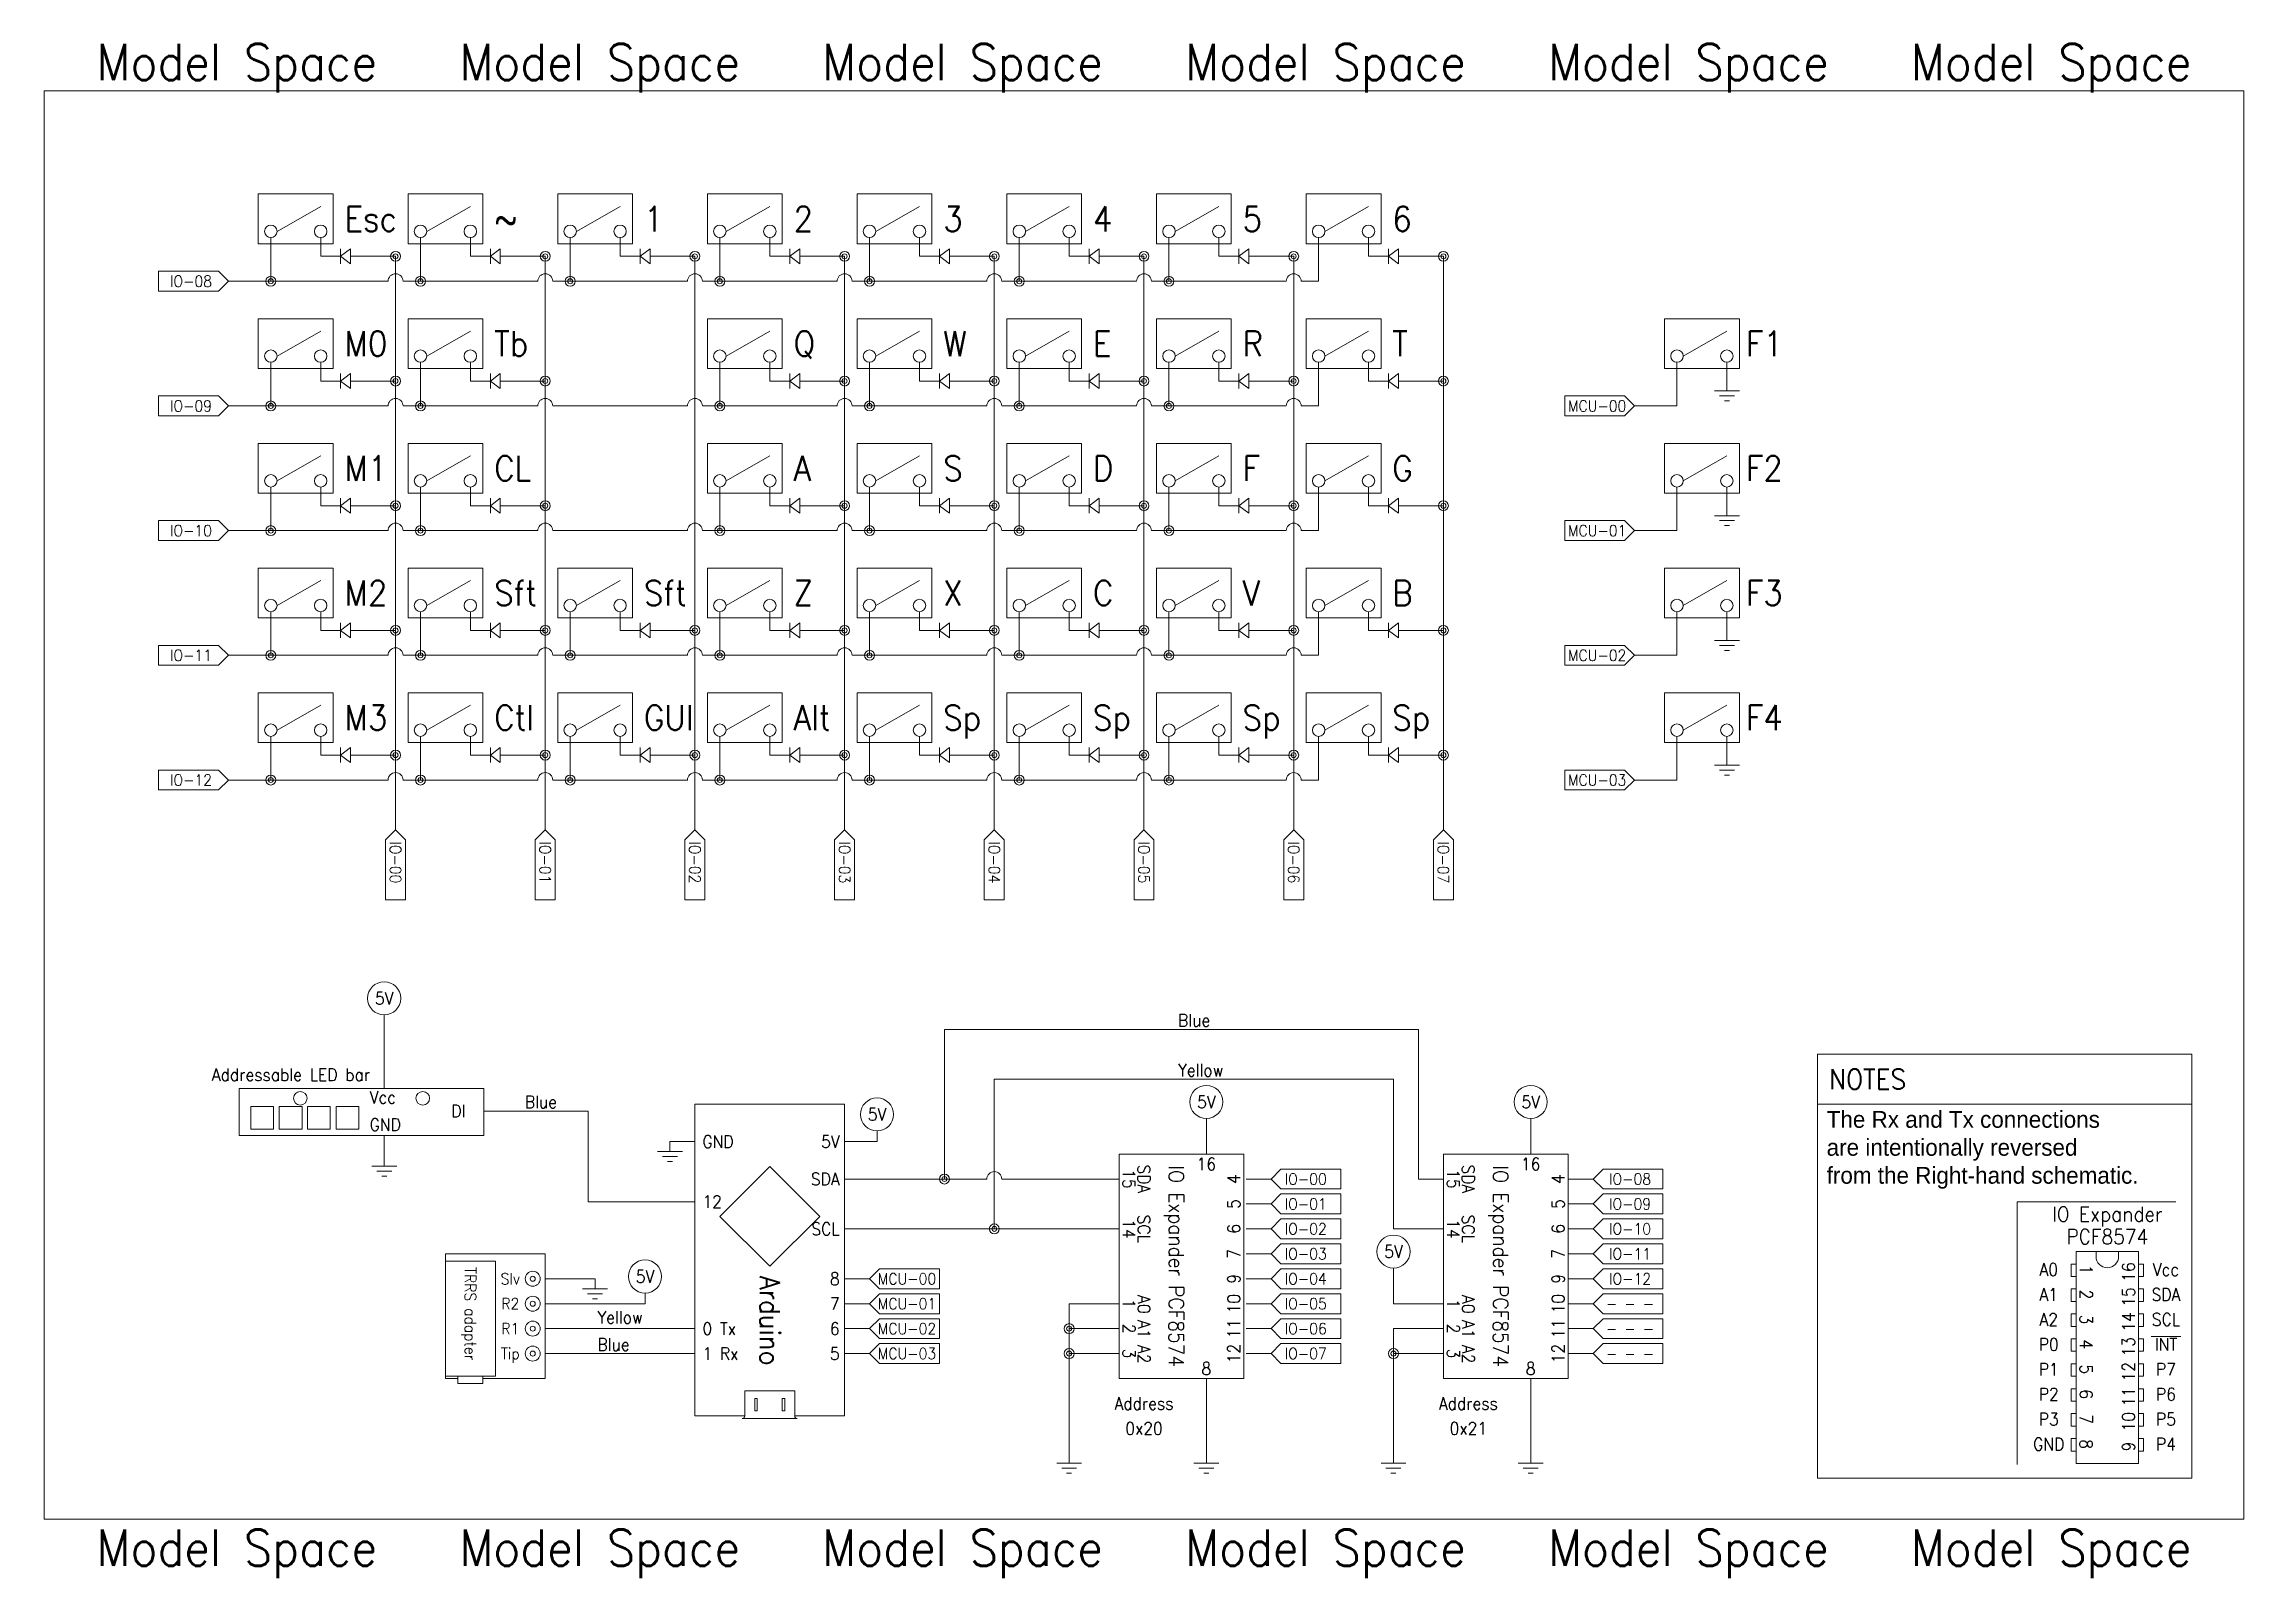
# Model space of a CAD drawing. Header units: millimetres. Extents: x 0 to 485, y -13 to 325.
import ezdxf
from ezdxf.enums import TextEntityAlignment as Align

# ---------------------------------------------------------------- set-up
doc = ezdxf.new("R2010")
doc.units = ezdxf.units.MM
doc.layers.get('0').update_dxf_attribs({"lineweight": 0})
for name, color, linetype, lineweight, true_color in [('construction', 1, 'Continuous', 0, 0xff0000), ('cut', 18, 'Continuous', 0, 0x000000), ('engrave', 3, 'Continuous', 0, 0x00ff00), ('text', 4, 'Continuous', 0, 0x00ffff), ('Text2', 80, 'Continuous', 0, 0x36ea00), ('Wires', 6, 'Continuous', 0, 0xff00ff)]:
    doc.layers.add(name, color=color, linetype=linetype, lineweight=lineweight, true_color=true_color)
doc.styles.add('textstyle100', font='Standard')
doc.styles.add('textstyle101', font='Standard')
doc.styles.add('textstyle102', font='Standard')
doc.styles.add('textstyle103', font='Standard')
doc.styles.add('textstyle104', font='Standard')
doc.styles.add('textstyle105', font='Standard')
doc.styles.add('textstyle106', font='Standard')
doc.styles.add('textstyle107', font='Standard')
doc.styles.add('textstyle108', font='Standard')
doc.styles.add('textstyle109', font='Standard')
doc.styles.add('textstyle11', font='standard')
doc.styles.add('textstyle110', font='Standard')
doc.styles.add('textstyle111', font='Standard')
doc.styles.add('textstyle112', font='Standard')
doc.styles.add('textstyle113', font='Standard')
doc.styles.add('textstyle114', font='Standard')
doc.styles.add('textstyle115', font='Standard')
doc.styles.add('textstyle116', font='Standard')
doc.styles.add('textstyle117', font='Standard')
doc.styles.add('textstyle118', font='Standard')
doc.styles.add('textstyle119', font='Standard')
doc.styles.add('textstyle12', font='standard')
doc.styles.add('textstyle120', font='Standard')
doc.styles.add('textstyle121', font='Standard')
doc.styles.add('textstyle122', font='Standard')
doc.styles.add('textstyle123', font='Standard')
doc.styles.add('textstyle124', font='Standard')
doc.styles.add('textstyle125', font='Standard')
doc.styles.add('textstyle126', font='Standard')
doc.styles.add('textstyle127', font='Standard')
doc.styles.add('textstyle128', font='Standard')
doc.styles.add('textstyle129', font='Standard')
doc.styles.add('textstyle13', font='Standard')
doc.styles.add('textstyle130', font='Standard')
doc.styles.add('textstyle131', font='Standard')
doc.styles.add('textstyle132', font='Standard')
doc.styles.add('textstyle133', font='Standard')
doc.styles.add('textstyle134', font='Standard')
doc.styles.add('textstyle135', font='Standard')
doc.styles.add('textstyle136', font='Standard')
doc.styles.add('textstyle137', font='Standard')
doc.styles.add('textstyle138', font='Standard')
doc.styles.add('textstyle139', font='Standard')
doc.styles.add('textstyle14', font='Standard')
doc.styles.add('textstyle140', font='Standard')
doc.styles.add('textstyle141', font='Standard')
doc.styles.add('textstyle142', font='Standard')
doc.styles.add('textstyle143', font='Standard')
doc.styles.add('textstyle144', font='Standard')
doc.styles.add('textstyle145', font='Standard')
doc.styles.add('textstyle146', font='Standard')
doc.styles.add('textstyle147', font='Standard')
doc.styles.add('textstyle148', font='Standard')
doc.styles.add('textstyle149', font='Standard')
doc.styles.add('textstyle15', font='Standard')
doc.styles.add('textstyle150', font='Standard')
doc.styles.add('textstyle151', font='Standard')
doc.styles.add('textstyle152', font='Standard')
doc.styles.add('textstyle153', font='Standard')
doc.styles.add('textstyle154', font='Standard')
doc.styles.add('textstyle155', font='Standard')
doc.styles.add('textstyle156', font='Standard')
doc.styles.add('textstyle157', font='Standard')
doc.styles.add('textstyle158', font='Standard')
doc.styles.add('textstyle159', font='Standard')
doc.styles.add('textstyle16', font='Standard')
doc.styles.add('textstyle160', font='Standard')
doc.styles.add('textstyle161', font='Standard')
doc.styles.add('textstyle162', font='Standard')
doc.styles.add('textstyle163', font='Standard')
doc.styles.add('textstyle164', font='Standard')
doc.styles.add('textstyle165', font='Standard')
doc.styles.add('textstyle166', font='Standard')
doc.styles.add('textstyle167', font='Standard')
doc.styles.add('textstyle168', font='Standard')
doc.styles.add('textstyle169', font='Standard')
doc.styles.add('textstyle17', font='Standard')
doc.styles.add('textstyle170', font='Standard')
doc.styles.add('textstyle171', font='Standard')
doc.styles.add('textstyle172', font='Standard')
doc.styles.add('textstyle173', font='Standard')
doc.styles.add('textstyle174', font='Standard')
doc.styles.add('textstyle175', font='Standard')
doc.styles.add('textstyle176', font='Standard')
doc.styles.add('textstyle177', font='Standard')
doc.styles.add('textstyle178', font='Standard')
doc.styles.add('textstyle179', font='Standard')
doc.styles.add('textstyle18', font='Standard')
doc.styles.add('textstyle180', font='Standard')
doc.styles.add('textstyle181', font='Standard')
doc.styles.add('textstyle182', font='Standard')
doc.styles.add('textstyle183', font='Standard')
doc.styles.add('textstyle184', font='Standard')
doc.styles.add('textstyle185', font='Standard')
doc.styles.add('textstyle186', font='Standard')
doc.styles.add('textstyle187', font='Standard')
doc.styles.add('textstyle188', font='Standard')
doc.styles.add('textstyle189', font='Standard')
doc.styles.add('textstyle19', font='Standard')
doc.styles.add('textstyle190', font='Standard')
doc.styles.add('textstyle191', font='Standard')
doc.styles.add('textstyle192', font='Standard')
doc.styles.add('textstyle193', font='Standard')
doc.styles.add('textstyle194', font='Standard')
doc.styles.add('textstyle195', font='Standard')
doc.styles.add('textstyle196', font='Standard')
doc.styles.add('textstyle197', font='Standard')
doc.styles.add('textstyle198', font='Standard')
doc.styles.add('textstyle199', font='Standard')
doc.styles.add('textstyle20', font='Standard')
doc.styles.add('textstyle200', font='Standard')
doc.styles.add('textstyle201', font='Standard')
doc.styles.add('textstyle202', font='Standard')
doc.styles.add('textstyle203', font='Standard')
doc.styles.add('textstyle204', font='Standard')
doc.styles.add('textstyle205', font='Standard')
doc.styles.add('textstyle206', font='Standard')
doc.styles.add('textstyle207', font='Standard')
doc.styles.add('textstyle208', font='Standard')
doc.styles.add('textstyle209', font='Standard')
doc.styles.add('textstyle21', font='Standard')
doc.styles.add('textstyle210', font='Standard')
doc.styles.add('textstyle211', font='Standard')
doc.styles.add('textstyle212', font='NormalLatin2')
doc.styles.add('textstyle22', font='Standard')
doc.styles.add('textstyle23', font='Standard')
doc.styles.add('textstyle24', font='Standard')
doc.styles.add('textstyle25', font='Standard')
doc.styles.add('textstyle26', font='Standard')
doc.styles.add('textstyle27', font='Standard')
doc.styles.add('textstyle28', font='Standard')
doc.styles.add('textstyle29', font='Standard')
doc.styles.add('textstyle30', font='Standard')
doc.styles.add('textstyle31', font='Standard')
doc.styles.add('textstyle32', font='Standard')
doc.styles.add('textstyle33', font='Standard')
doc.styles.add('textstyle34', font='Standard')
doc.styles.add('textstyle35', font='Standard')
doc.styles.add('textstyle36', font='Standard')
doc.styles.add('textstyle37', font='Standard')
doc.styles.add('textstyle38', font='Standard')
doc.styles.add('textstyle39', font='Standard')
doc.styles.add('textstyle40', font='Standard')
doc.styles.add('textstyle41', font='Standard')
doc.styles.add('textstyle42', font='Standard')
doc.styles.add('textstyle43', font='Standard')
doc.styles.add('textstyle44', font='Standard')
doc.styles.add('textstyle45', font='Standard')
doc.styles.add('textstyle46', font='Standard')
doc.styles.add('textstyle47', font='Standard')
doc.styles.add('textstyle48', font='Standard')
doc.styles.add('textstyle49', font='Standard')
doc.styles.add('textstyle50', font='Standard')
doc.styles.add('textstyle51', font='Standard')
doc.styles.add('textstyle52', font='Standard')
doc.styles.add('textstyle53', font='Standard')
doc.styles.add('textstyle54', font='Standard')
doc.styles.add('textstyle55', font='Standard')
doc.styles.add('textstyle56', font='Standard')
doc.styles.add('textstyle57', font='Standard')
doc.styles.add('textstyle58', font='Standard')
doc.styles.add('textstyle59', font='Standard')
doc.styles.add('textstyle60', font='Standard')
doc.styles.add('textstyle61', font='Standard')
doc.styles.add('textstyle62', font='Standard')
doc.styles.add('textstyle63', font='Standard')
doc.styles.add('textstyle64', font='Standard')
doc.styles.add('textstyle65', font='Standard')
doc.styles.add('textstyle66', font='Standard')
doc.styles.add('textstyle67', font='Standard')
doc.styles.add('textstyle68', font='Standard')
doc.styles.add('textstyle69', font='Standard')
doc.styles.add('textstyle70', font='Standard')
doc.styles.add('textstyle71', font='Standard')
doc.styles.add('textstyle72', font='Standard')
doc.styles.add('textstyle73', font='Standard')
doc.styles.add('textstyle74', font='Standard')
doc.styles.add('textstyle75', font='Standard')
doc.styles.add('textstyle76', font='Standard')
doc.styles.add('textstyle77', font='Standard')
doc.styles.add('textstyle78', font='Standard')
doc.styles.add('textstyle79', font='Standard')
doc.styles.add('textstyle80', font='Standard')
doc.styles.add('textstyle81', font='Standard')
doc.styles.add('textstyle82', font='Standard')
doc.styles.add('textstyle83', font='Standard')
doc.styles.add('textstyle84', font='Standard')
doc.styles.add('textstyle85', font='Standard')
doc.styles.add('textstyle86', font='Standard')
doc.styles.add('textstyle87', font='Standard')
doc.styles.add('textstyle88', font='Standard')
doc.styles.add('textstyle89', font='Standard')
doc.styles.add('textstyle90', font='Standard')
doc.styles.add('textstyle91', font='Standard')
doc.styles.add('textstyle92', font='Standard')
doc.styles.add('textstyle93', font='Standard')
doc.styles.add('textstyle94', font='Standard')
doc.styles.add('textstyle95', font='Standard')
doc.styles.add('textstyle96', font='Standard')
doc.styles.add('textstyle97', font='Standard')
doc.styles.add('textstyle98', font='Standard')
doc.styles.add('textstyle99', font='Standard')

# ---------------------------------------------------------------- blocks, each defined once
blk = doc.blocks.new('lineRef')
for p, q in [((0, 0), (0, -10)), ((0, -10), (-4, -14)), ((-4, -14), (-4, -38)), ((0, -10), (4, -14)), ((4, -14), (4, -38)), ((-4, -38), (4, -38))]:
    blk.add_line(p, q)
blk = doc.blocks.new('GND')
for p, q in [((0, 0), (0, -4)), ((-5, -4), (5, -4)), ((3, -6), (-3, -6)), ((-1, -8), (1, -8))]:
    blk.add_line(p, q)
for tag, style, p in [('DESC1', 'textstyle12', (0.25, -16.62)), ('PN', 'textstyle11', (0.15, -12.64))]:
    blk.add_attdef(tag, text='', height=2.54, dxfattribs=dict(style=style)).set_placement(p, align=Align.CENTER)
blk = doc.blocks.new('keyswitch')
at = {"layer": 'cut'}
blk.add_line((-7.5, 0), (10, 10), dxfattribs=at)
for centre in [(-10, 0), (10, 0)]:
    blk.add_circle(centre, 2.5, dxfattribs=at)
at = {"layer": 'engrave'}
for p, q in [((15, 15), (-15, 15)), ((-15, 15), (-15, -5)), ((15, -5), (15, 15)), ((-15, -5), (15, -5))]:
    blk.add_line(p, q, dxfattribs=at)
blk = doc.blocks.new('Vcc')
at = {"layer": 'cut'}
blk.add_line((0, 2.35), (0, 0), dxfattribs=at)
at = {"layer": 'cut', "lineweight": 0}
blk.add_circle((0, 6), 3.65, dxfattribs=at)
at = {"layer": 'Wires', "style": 'textstyle13'}
blk.add_text('5V', height=2.75, dxfattribs=at).set_placement((0, 6), align=Align.MIDDLE_CENTER)
blk = doc.blocks.new('junction')
at = {"layer": 'Wires'}
for radius in [2, 1]:
    blk.add_circle((0, 0), radius, dxfattribs=at)
blk = doc.blocks.new('diode')
at = {"layer": 'cut'}
for p, q in [((-10, 0), (-2, 0)), ((2, 3), (-2, 0)), ((-2, -3), (-2, 3)), ((-2, 0), (2, -3)), ((2, -3), (2, 3)), ((2, 0), (10, 0))]:
    blk.add_line(p, q, dxfattribs=at)
blk = doc.blocks.new('PrintBorder')
at = {"layer": 'cut'}
for p, q in [((-242.5, 157.5), (242.5, 157.5)), ((-242.5, -157.5), (-242.5, 157.5)), ((242.5, 157.5), (242.5, -157.5)), ((242.5, -157.5), (-242.5, -157.5))]:
    blk.add_line(p, q, dxfattribs=at)
blk = doc.blocks.new('KeyswitchAndWires')
at = {"layer": 'Wires', "lineweight": 0}
for p, q in [((0, 9.625), (0, 0)), ((11, 9.625), (11, 5.5)), ((27.5, 5.5), (22, 5.5))]:
    blk.add_line(p, q, dxfattribs=at)
at = {"layer": 'Text2', "lineweight": 0, "xscale": 0.55, "yscale": 0.55, "zscale": 0.55}
for name, p in [('keyswitch', (5.5, 11)), ('diode', (16.5, 5.5)), ('junction', (27.5, 5.5)), ('junction', (0, 0))]:
    blk.add_blockref(name, p, dxfattribs=at)

msp = doc.modelspace()

# ---------------------------------------------------------------- linework, layer by layer
at = {"layer": 'construction'}
for p, q in [((97, 95), (43, 95)), ((43, 95), (43, 84.6)), ((97, 84.6), (97, 95)), ((45.62, 86), (45.62, 91)), ((45.62, 91), (50.62, 91)), ((50.62, 91), (50.62, 86)), ((51.88, 86), (51.88, 91)), ((51.88, 91), (56.88, 91)), ((56.88, 91), (56.88, 86)), ((58.12, 86), (58.12, 91)), ((58.12, 91), (63.12, 91)), ((63.12, 91), (63.12, 86)), ((64.38, 86), (64.38, 91)), ((64.38, 91), (69.37, 91)), ((69.37, 91), (69.37, 86)), ((43, 84.6), (97, 84.6)), ((50.62, 86), (45.62, 86)), ((56.88, 86), (51.88, 86)), ((63.12, 86), (58.12, 86)), ((69.37, 86), (64.38, 86))]:
    msp.add_line(p, q, dxfattribs=at)
at = {"layer": 'construction', "lineweight": 0}
for p, q in [((448, 59), (448, 12.25)), ((461.75, 59), (448, 59)), ((452.4, 57.9), (452.4, 59)), ((457.35, 57.9), (457.35, 59)), ((461.75, 12.25), (461.75, 59)), ((448, 56.25), (446.9, 56.25)), ((446.9, 56.25), (446.9, 53.5)), ((446.9, 53.5), (448, 53.5)), ((461.75, 56.25), (462.85, 56.25)), ((462.85, 53.5), (461.75, 53.5)), ((462.85, 56.25), (462.85, 53.5)), ((448, 50.75), (446.9, 50.75)), ((446.9, 50.75), (446.9, 48)), ((461.75, 50.75), (462.85, 50.75)), ((462.85, 50.75), (462.85, 48)), ((446.9, 48), (448, 48)), ((448, 45.25), (446.9, 45.25)), ((446.9, 45.25), (446.9, 42.5)), ((462.85, 48), (461.75, 48)), ((461.75, 45.25), (462.85, 45.25)), ((462.85, 45.25), (462.85, 42.5)), ((446.9, 42.5), (448, 42.5)), ((448, 39.75), (446.9, 39.75)), ((446.9, 39.75), (446.9, 37)), ((462.85, 42.5), (461.75, 42.5)), ((461.75, 39.75), (462.85, 39.75)), ((462.85, 39.75), (462.85, 37)), ((446.9, 37), (448, 37)), ((448, 34.25), (446.9, 34.25)), ((446.9, 34.25), (446.9, 31.5)), ((462.85, 37), (461.75, 37)), ((461.75, 34.25), (462.85, 34.25)), ((462.85, 34.25), (462.85, 31.5)), ((446.9, 31.5), (448, 31.5)), ((462.85, 31.5), (461.75, 31.5)), ((448, 28.75), (446.9, 28.75)), ((446.9, 28.75), (446.9, 26)), ((446.9, 26), (448, 26)), ((461.75, 28.75), (462.85, 28.75)), ((462.85, 26), (461.75, 26)), ((462.85, 28.75), (462.85, 26)), ((448, 23.25), (446.9, 23.25)), ((446.9, 23.25), (446.9, 20.5)), ((446.9, 20.5), (448, 20.5)), ((461.75, 23.25), (462.85, 23.25)), ((462.85, 20.5), (461.75, 20.5)), ((462.85, 23.25), (462.85, 20.5)), ((448, 17.75), (446.9, 17.75)), ((446.9, 17.75), (446.9, 15)), ((446.9, 15), (448, 15)), ((461.75, 17.75), (462.85, 17.75)), ((462.85, 15), (461.75, 15)), ((462.85, 17.75), (462.85, 15)), ((448, 12.25), (461.75, 12.25))]:
    msp.add_line(p, q, dxfattribs=at)
msp.add_arc((454.87, 57.9), 2.48, 180, 0, dxfattribs=at)
at = {"layer": 'cut', "lineweight": 0}
for p, q in [((143.5, 91.5), (143.5, 22.75)), ((176.5, 91.5), (143.5, 91.5)), ((176.5, 22.75), (176.5, 91.5)), ((160, 77.75), (149, 66.75)), ((171, 66.75), (160, 77.75)), ((237, 80.5), (237, 31)), ((264.5, 80.5), (237, 80.5)), ((264.5, 31), (264.5, 80.5)), ((308.5, 80.5), (308.5, 31)), ((336, 80.5), (308.5, 80.5)), ((336, 31), (336, 80.5)), ((149, 66.75), (160, 55.75)), ((160, 55.75), (171, 66.75)), ((110.5, 58.5), (88.5, 58.5)), ((88.5, 58.5), (88.5, 31)), ((110.5, 58.5), (110.5, 31)), ((99.5, 56.85), (88.5, 56.85)), ((99.5, 31.55), (99.5, 56.85)), ((99.5, 31.55), (88.5, 31.55)), ((88.5, 31), (91.25, 31)), ((91.25, 29.9), (91.25, 31.55)), ((96.75, 29.9), (91.25, 29.9)), ((96.75, 31.55), (96.75, 29.9)), ((96.75, 31), (110.5, 31)), ((237, 31), (264.5, 31)), ((308.5, 31), (336, 31)), ((165.5, 28.25), (154.5, 28.25)), ((154.5, 28.25), (154.5, 22.75)), ((156.7, 23.85), (156.7, 26.6)), ((156.7, 26.6), (157.25, 26.6)), ((157.25, 26.6), (157.25, 23.85)), ((163.3, 26.6), (162.75, 26.6)), ((162.75, 26.6), (162.75, 23.85)), ((163.3, 23.85), (163.3, 26.6)), ((165.5, 22.75), (165.5, 28.25)), ((143.5, 22.75), (154.5, 22.75)), ((166.05, 22.2), (153.95, 22.2)), ((157.25, 23.85), (156.7, 23.85)), ((162.75, 23.85), (163.3, 23.85)), ((165.5, 22.75), (176.5, 22.75))]:
    msp.add_line(p, q, dxfattribs=at)
at = {"layer": 'cut'}
for centre in [(56.5, 92.8), (83.5, 92.8)]:
    msp.add_circle(centre, 1.5, dxfattribs=at)
at = {"layer": 'cut', "lineweight": 0}
for centre, radius in [((107.75, 53), 1.65), ((107.75, 53), 0.55), ((107.75, 47.5), 1.65), ((107.75, 47.5), 0.55), ((107.75, 42), 1.65), ((107.75, 42), 0.55), ((107.75, 36.5), 1.65), ((107.75, 36.5), 0.55)]:
    msp.add_circle(centre, radius, dxfattribs=at)
for centre, start, end in [((153.95, 22.75), 270, 0), ((166.05, 22.75), 180, 270)]:
    msp.add_arc(centre, 0.55, start, end, dxfattribs=at)
at = {"layer": 'engrave'}
for p, q in [((470, 70), (435, 70)), ((435, 70), (435, 12))]:
    msp.add_line(p, q, dxfattribs=at)
at = {"layer": 'text', "lineweight": 0}
msp.add_line((464.5, 40.3), (471.1, 40.3), dxfattribs=at)
at = {"layer": 'Text2', "lineweight": 0}
for p, q in [((391, 102.5), (473.5, 102.5)), ((391, 9), (391, 102.5)), ((473.5, 102.5), (473.5, 9)), ((391, 91.5), (473.5, 91.5)), ((473.5, 9), (391, 9))]:
    msp.add_line(p, q, dxfattribs=at)
at = {"layer": 'Wires', "lineweight": 0}
for p, q in [((281, 282.62), (281, 273)), ((292, 282.62), (292, 278.5)), ((77.5, 278.5), (77.5, 157.5)), ((110.5, 278.5), (110.5, 157.5)), ((143.5, 278.5), (143.5, 157.5)), ((176.5, 278.5), (176.5, 157.5)), ((209.5, 278.5), (209.5, 157.5)), ((242.5, 278.5), (242.5, 157.5)), ((275.5, 278.5), (275.5, 157.5)), ((308.5, 278.5), (303, 278.5)), ((308.5, 278.5), (308.5, 157.5)), ((281, 255.12), (281, 245.5)), ((292, 255.12), (292, 251)), ((360, 255.12), (360, 245.5)), ((371, 255.12), (371, 251)), ((308.5, 251), (303, 251)), ((281, 227.62), (281, 218)), ((292, 227.62), (292, 223.5)), ((308.5, 223.5), (303, 223.5)), ((360, 227.62), (360, 218)), ((371, 227.62), (371, 223.5)), ((281, 200.12), (281, 190.5)), ((292, 200.12), (292, 196)), ((360, 200.12), (360, 190.5)), ((371, 200.12), (371, 196)), ((308.5, 196), (303, 196)), ((281, 172.62), (281, 163)), ((292, 172.62), (292, 168.5)), ((360, 172.62), (360, 163)), ((371, 172.62), (371, 168.5)), ((308.5, 168.5), (303, 168.5)), ((75, 95), (75, 108.85)), ((198.5, 75), (198.5, 108)), ((303, 108), (198.5, 108)), ((303, 75), (303, 108)), ((209.5, 64), (209.5, 97)), ((297.5, 97), (209.5, 97)), ((297.5, 64), (297.5, 97)), ((138, 83.25), (143.5, 83.25)), ((176.5, 83.25), (183.65, 83.25)), ((256.25, 80.5), (256.25, 86)), ((327.75, 80.5), (327.75, 86)), ((207.85, 75), (176.5, 75)), ((237, 75), (211.15, 75)), ((308.5, 75), (303, 75)), ((237, 64), (176.5, 64)), ((308.5, 64), (297.5, 64)), ((110.5, 53), (121.5, 53)), ((297.5, 47.5), (297.5, 53)), ((132.5, 47.5), (110.5, 47.5)), ((226, 47.5), (226, 14.5)), ((226, 47.5), (237, 47.5)), ((297.5, 47.5), (308.5, 47.5)), ((110.5, 42), (143.5, 42)), ((226, 42), (237, 42)), ((297.5, 42), (297.5, 14.5)), ((297.5, 42), (308.5, 42)), ((110.5, 36.5), (143.5, 36.5)), ((226, 36.5), (237, 36.5)), ((297.5, 36.5), (308.5, 36.5)), ((256.25, 31), (256.25, 14.5)), ((327.75, 31), (327.75, 14.5))]:
    msp.add_line(p, q, dxfattribs=at)
at = {"layer": 'Wires'}
for p, q in [((75.85, 273), (46.15, 273)), ((108.85, 273), (79.15, 273)), ((141.85, 273), (112.15, 273)), ((174.85, 273), (145.15, 273)), ((207.85, 273), (178.15, 273)), ((240.85, 273), (211.15, 273)), ((273.85, 273), (244.15, 273)), ((281, 273), (277.15, 273)), ((75.85, 245.5), (46.15, 245.5)), ((108.85, 245.5), (79.15, 245.5)), ((141.85, 245.5), (112.15, 245.5)), ((174.85, 245.5), (145.15, 245.5)), ((207.85, 245.5), (178.15, 245.5)), ((240.85, 245.5), (211.15, 245.5)), ((273.85, 245.5), (244.15, 245.5)), ((281, 245.5), (277.15, 245.5)), ((356.15, 245.5), (360, 245.5)), ((75.85, 218), (46.15, 218)), ((108.85, 218), (79.15, 218)), ((141.85, 218), (112.15, 218)), ((174.85, 218), (145.15, 218)), ((207.85, 218), (178.15, 218)), ((240.85, 218), (211.15, 218)), ((273.85, 218), (244.15, 218)), ((281, 218), (277.15, 218)), ((356.15, 218), (360, 218)), ((75.85, 190.5), (46.15, 190.5)), ((108.85, 190.5), (79.15, 190.5)), ((141.85, 190.5), (112.15, 190.5)), ((174.85, 190.5), (145.15, 190.5)), ((207.85, 190.5), (178.15, 190.5)), ((240.85, 190.5), (211.15, 190.5)), ((273.85, 190.5), (244.15, 190.5)), ((281, 190.5), (277.15, 190.5)), ((356.15, 190.5), (360, 190.5)), ((75.85, 163), (46.15, 163)), ((108.85, 163), (79.15, 163)), ((141.85, 163), (112.15, 163)), ((174.85, 163), (145.15, 163)), ((207.85, 163), (178.15, 163)), ((240.85, 163), (211.15, 163)), ((273.85, 163), (244.15, 163)), ((281, 163), (277.15, 163)), ((356.15, 163), (360, 163)), ((120, 90), (97, 90)), ((120, 90), (120, 70)), ((75, 80), (75, 84.6)), ((120, 70), (143.5, 70))]:
    msp.add_line(p, q, dxfattribs=at)
at = {"layer": 'Wires', "lineweight": 0}
for centre in [(77.5, 273), (110.5, 273), (143.5, 273), (176.5, 273), (209.5, 273), (242.5, 273), (275.5, 273), (77.5, 245.5), (110.5, 245.5), (143.5, 245.5), (176.5, 245.5), (209.5, 245.5), (242.5, 245.5), (275.5, 245.5), (77.5, 218), (110.5, 218), (143.5, 218), (176.5, 218), (209.5, 218), (242.5, 218), (275.5, 218), (77.5, 190.5), (110.5, 190.5), (143.5, 190.5), (176.5, 190.5), (209.5, 190.5), (242.5, 190.5), (275.5, 190.5), (77.5, 163), (110.5, 163), (143.5, 163), (176.5, 163), (209.5, 163), (242.5, 163), (275.5, 163), (209.5, 75)]:
    msp.add_arc(centre, 1.65, 0, 180, dxfattribs=at)

# ---------------------------------------------------------------- block references
for p in [(50, 273), (83, 273), (116, 273), (149, 273), (182, 273), (215, 273), (248, 273), (50, 245.5), (83, 245.5), (149, 245.5), (182, 245.5), (215, 245.5), (248, 245.5), (50, 218), (83, 218), (149, 218), (182, 218), (215, 218), (248, 218), (50, 190.5), (83, 190.5), (116, 190.5), (149, 190.5), (182, 190.5), (215, 190.5), (248, 190.5), (50, 163), (83, 163), (116, 163), (149, 163), (182, 163), (215, 163), (248, 163)]:
    msp.add_blockref('KeyswitchAndWires', p)
at = {"layer": 'cut', "lineweight": 0}
msp.add_blockref('PrintBorder', (242.5, 157.5), dxfattribs=at)
at = {"layer": 'cut', "lineweight": 0, "xscale": 0.55, "zscale": 0.55}
for p, yscale, rotation in [((371, 251), -0.55, 180), ((371, 223.5), -0.55, 180), ((371, 196), -0.55, 180), ((371, 168.5), -0.55, 180), ((75, 80), -0.55, 180), ((121.5, 53), -0.55, 180), ((226, 14.5), 0.55, 359.9999999999996), ((256.25, 14.5), 0.55, 359.9999999999996), ((297.5, 14.5), 0.55, 359.9999999999996), ((327.75, 14.5), 0.55, 359.9999999999996)]:
    msp.add_blockref('GND', p, dxfattribs=dict(at, yscale=yscale, rotation=rotation))
at = {"layer": 'cut', "lineweight": 0, "xscale": 0.55, "yscale": 0.55, "zscale": 0.55}
msp.add_blockref('GND', (138, 83.25), dxfattribs=at)
at = {"layer": 'Text2', "lineweight": 0, "xscale": 0.55, "yscale": 0.55, "zscale": 0.55}
for name, p in [('keyswitch', (286.5, 284)), ('diode', (297.5, 278.5)), ('junction', (308.5, 278.5)), ('keyswitch', (286.5, 256.5)), ('keyswitch', (365.5, 256.5)), ('diode', (297.5, 251)), ('junction', (308.5, 251)), ('keyswitch', (286.5, 229)), ('keyswitch', (365.5, 229)), ('diode', (297.5, 223.5)), ('junction', (308.5, 223.5)), ('keyswitch', (286.5, 201.5)), ('keyswitch', (365.5, 201.5)), ('diode', (297.5, 196)), ('junction', (308.5, 196)), ('keyswitch', (286.5, 174)), ('keyswitch', (365.5, 174)), ('diode', (297.5, 168.5)), ('junction', (308.5, 168.5)), ('lineRef', (77.5, 157.5)), ('lineRef', (110.5, 157.5)), ('lineRef', (143.5, 157.5)), ('lineRef', (176.5, 157.5)), ('lineRef', (209.5, 157.5)), ('lineRef', (242.5, 157.5)), ('lineRef', (275.5, 157.5)), ('lineRef', (308.5, 157.5))]:
    msp.add_blockref(name, p, dxfattribs=at)
for p, rotation in [((46.15, 273), 270), ((46.15, 245.5), 270), ((356.15, 245.5), 270), ((46.15, 218), 270), ((356.15, 218), 270), ((46.15, 190.5), 270), ((356.15, 190.5), 270), ((46.15, 163), 270), ((356.15, 163), 270), ((265, 75), 90), ((336, 75), 90), ((265, 69.5), 90), ((336, 69.5), 90), ((265, 64), 90), ((336, 64), 90), ((265, 58.5), 90), ((336, 58.5), 90), ((176.5, 53), 90), ((265, 53), 90), ((336, 53), 90), ((176.5, 47.5), 90), ((265, 47.5), 90), ((336, 47.5), 90), ((176.5, 42), 90), ((265, 42), 90), ((336, 42), 90), ((176.5, 36.5), 90), ((265, 36.5), 90), ((336, 36.5), 90)]:
    msp.add_blockref('lineRef', p, dxfattribs=dict(at, rotation=rotation))
at = {"layer": 'Wires'}
for p in [(75, 108.85), (183.65, 83.25), (256.25, 86), (327.75, 86), (297.5, 53), (132.5, 47.5)]:
    msp.add_blockref('Vcc', p, dxfattribs=at)
at = {"layer": 'Wires', "lineweight": 0, "xscale": 0.55, "yscale": 0.55, "zscale": 0.55}
for p in [(198.5, 75), (209.5, 64), (226, 42), (226, 36.5), (297.5, 36.5)]:
    msp.add_blockref('junction', p, dxfattribs=at)

# ---------------------------------------------------------------- texts
at = {"layer": 'construction', "lineweight": 0}
for style, p in [('textstyle195', (42.5, 321.33)), ('textstyle196', (122.5, 321.33)), ('textstyle197', (202.5, 321.33)), ('textstyle198', (282.5, 321.33)), ('textstyle199', (362.5, 321.33)), ('textstyle200', (442.5, 321.33))]:
    msp.add_text('Model Space', height=8, dxfattribs=dict(at, style=style)).set_placement(p, align=Align.MIDDLE_CENTER)
for style, p in [('textstyle201', (42.5, -6.33)), ('textstyle205', (122.5, -6.33)), ('textstyle206', (202.5, -6.33)), ('textstyle203', (282.5, -6.33)), ('textstyle204', (362.5, -6.33)), ('textstyle202', (442.5, -6.33))]:
    msp.add_text('Model Space', height=8, rotation=360, dxfattribs=dict(at, style=style)).set_placement(p, align=Align.MIDDLE_CENTER)
at = {"layer": 'text', "lineweight": 0}
for s, height, style, p in [('Esc', 5.5, 'textstyle177', (66.25, 286.75)), ('~', 5.5, 'textstyle178', (99.25, 286.75)), ('1', 5.5, 'textstyle179', (132.25, 286.75)), ('2', 5.5, 'textstyle180', (165.25, 286.75)), ('3', 5.5, 'textstyle181', (198.25, 286.75)), ('4', 5.5, 'textstyle182', (231.25, 286.75)), ('5', 5.5, 'textstyle183', (264.25, 286.75)), ('6', 5.5, 'textstyle184', (297.25, 286.75)), ('M0', 5.5, 'textstyle170', (66.25, 259.25)), ('Tb', 5.5, 'textstyle171', (99.25, 259.25)), ('Q', 5.5, 'textstyle172', (165.25, 259.25)), ('W', 5.5, 'textstyle173', (198.25, 259.25)), ('E', 5.5, 'textstyle174', (231.25, 259.25)), ('R', 5.5, 'textstyle175', (264.25, 259.25)), ('T', 5.5, 'textstyle176', (297.25, 259.25)), ('M1', 5.5, 'textstyle163', (66.25, 231.75)), ('CL', 5.5, 'textstyle164', (99.25, 231.75)), ('A', 5.5, 'textstyle165', (165.25, 231.75)), ('S', 5.5, 'textstyle166', (198.25, 231.75)), ('D', 5.5, 'textstyle167', (231.25, 231.75)), ('F', 5.5, 'textstyle168', (264.25, 231.75)), ('G', 5.5, 'textstyle169', (297.25, 231.75)), ('M2', 5.5, 'textstyle155', (66.25, 204.25)), ('Sft', 5.5, 'textstyle156', (99.25, 204.25)), ('Sft', 5.5, 'textstyle157', (132.25, 204.25)), ('Z', 5.5, 'textstyle158', (165.25, 204.25)), ('X', 5.5, 'textstyle159', (198.25, 204.25)), ('C', 5.5, 'textstyle160', (231.25, 204.25)), ('V', 5.5, 'textstyle161', (264.25, 204.25)), ('B', 5.5, 'textstyle162', (297.25, 204.25)), ('M3', 5.5, 'textstyle147', (66.25, 176.75)), ('Ctl', 5.5, 'textstyle148', (99.25, 176.75)), ('GUI', 5.5, 'textstyle149', (132.25, 176.75)), ('Alt', 5.5, 'textstyle150', (165.25, 176.75)), ('Sp', 5.5, 'textstyle151', (198.25, 176.75)), ('Sp', 5.5, 'textstyle152', (231.25, 176.75)), ('Sp', 5.5, 'textstyle153', (264.25, 176.75)), ('Sp', 5.5, 'textstyle154', (297.25, 176.75)), ('Addressable LED bar', 2.75, 'textstyle23', (37, 98)), ('Vcc', 2.75, 'textstyle21', (71.79, 93)), ('GND', 2.75, 'textstyle20', (71.79, 87)), ('DI', 2.75, 'textstyle22', (89.79, 90)), ('GND', 2.75, 'textstyle19', (145.15, 83.25)), ('12', 2.75, 'textstyle25', (145.15, 70)), ('0 Tx', 2.75, 'textstyle26', (145.15, 42)), ('1 Rx', 2.75, 'textstyle24', (145.15, 36.5))]:
    msp.add_text(s, height=height, dxfattribs=dict(at, style=style)).set_placement(p, align=Align.MIDDLE_LEFT)
for s, height, style, p in [('IO-08', 2.475, 'textstyle130', (32.4, 273)), ('F1', 5.5, 'textstyle188', (379.25, 259.25)), ('IO-09', 2.475, 'textstyle131', (32.4, 245.5)), ('MCU-00', 2.475, 'textstyle138', (342.4, 245.5)), ('F2', 5.5, 'textstyle187', (379.25, 231.75)), ('IO-10', 2.475, 'textstyle132', (32.4, 218)), ('MCU-01', 2.475, 'textstyle137', (342.4, 218)), ('F3', 5.5, 'textstyle186', (379.25, 204.25)), ('IO-11', 2.475, 'textstyle133', (32.4, 190.5)), ('MCU-02', 2.475, 'textstyle136', (342.4, 190.5)), ('F4', 5.5, 'textstyle185', (379.25, 176.75)), ('IO-12', 2.475, 'textstyle134', (32.4, 163)), ('MCU-03', 2.475, 'textstyle135', (342.4, 163)), ('16', 2.75, 'textstyle96', (256.25, 78.3)), ('16', 2.75, 'textstyle98', (327.75, 78.3)), ('IO-00', 2.475, 'textstyle106', (278.15, 75)), ('IO-08', 2.475, 'textstyle109', (349.65, 75)), ('IO-01', 2.475, 'textstyle107', (278.15, 69.5)), ('IO-09', 2.475, 'textstyle111', (349.65, 69.5)), ('IO-02', 2.475, 'textstyle108', (278.15, 64)), ('IO-10', 2.475, 'textstyle113', (349.65, 64)), ('IO-03', 2.475, 'textstyle110', (278.15, 58.5)), ('IO-11', 2.475, 'textstyle115', (349.65, 58.5)), ('Slv', 2.475, 'textstyle143', (102.8, 53)), ('MCU-00', 2.475, 'textstyle139', (190.25, 53)), ('IO-04', 2.475, 'textstyle112', (278.15, 53)), ('IO-12', 2.475, 'textstyle117', (349.65, 53)), ('A0', 2.75, 'textstyle38', (441.95, 55.03)), ('Vcc', 2.75, 'textstyle63', (467.8, 55.03)), ('R2', 2.475, 'textstyle144', (102.8, 47.5)), ('MCU-01', 2.475, 'textstyle140', (190.25, 47.5)), ('IO-05', 2.475, 'textstyle114', (278.15, 47.5)), ('A1', 2.75, 'textstyle39', (441.95, 49.53)), ('SDA', 2.75, 'textstyle69', (467.8, 49.53)), ('- - -', 2.475, 'textstyle121', (349.65, 47.5)), ('A2', 2.75, 'textstyle40', (441.95, 44.03)), ('SCL', 2.75, 'textstyle62', (467.8, 44.03)), ('R1', 2.475, 'textstyle145', (102.8, 42)), ('MCU-02', 2.475, 'textstyle141', (190.25, 42)), ('IO-06', 2.475, 'textstyle116', (278.15, 42)), ('- - -', 2.475, 'textstyle120', (349.65, 42)), ('P0', 2.75, 'textstyle41', (441.95, 38.53)), ('INT', 2.75, 'textstyle66', (467.8, 38.53)), ('Tip', 2.475, 'textstyle146', (102.8, 36.5)), ('MCU-03', 2.475, 'textstyle142', (190.25, 36.5)), ('8', 2.75, 'textstyle97', (256.25, 33.2)), ('IO-07', 2.475, 'textstyle118', (278.15, 36.5)), ('8', 2.75, 'textstyle99', (327.75, 33.2)), ('- - -', 2.475, 'textstyle119', (349.65, 36.5)), ('P1', 2.75, 'textstyle42', (441.95, 33.03)), ('P7', 2.75, 'textstyle67', (467.8, 33.03)), ('P2', 2.75, 'textstyle43', (441.95, 27.53)), ('P6', 2.75, 'textstyle64', (467.8, 27.53)), ('P3', 2.75, 'textstyle44', (441.95, 22.03)), ('P5', 2.75, 'textstyle65', (467.8, 22.03)), ('GND', 2.75, 'textstyle45', (441.95, 16.53)), ('P4', 2.75, 'textstyle68', (467.8, 16.53))]:
    msp.add_text(s, height=height, dxfattribs=dict(at, style=style)).set_placement(p, align=Align.MIDDLE_CENTER)
for s, height, rotation, style, p in [('IO-00', 2.475, 270, 'textstyle122', (77.5, 144.85)), ('IO-01', 2.475, 270, 'textstyle123', (110.5, 144.85)), ('IO-02', 2.475, 270, 'textstyle124', (143.5, 144.85)), ('IO-03', 2.475, 270, 'textstyle125', (176.5, 144.85)), ('IO-04', 2.475, 270, 'textstyle126', (209.5, 144.85)), ('IO-05', 2.475, 270, 'textstyle127', (242.5, 144.85)), ('IO-06', 2.475, 270, 'textstyle128', (275.5, 144.85)), ('IO-07', 2.475, 270, 'textstyle129', (308.5, 144.85)), ('15', 2.75, 270, 'textstyle35', (239.2, 75)), ('4', 2.75, 90, 'textstyle77', (262.3, 75)), ('15', 2.75, 270, 'textstyle37', (310.7, 75)), ('4', 2.75, 90, 'textstyle90', (333.8, 75)), ('5', 2.75, 90, 'textstyle76', (262.3, 69.5)), ('5', 2.75, 90, 'textstyle89', (333.8, 69.5)), ('14', 2.75, 270, 'textstyle71', (239.2, 64)), ('6', 2.75, 90, 'textstyle75', (262.3, 64)), ('14', 2.75, 270, 'textstyle87', (310.7, 64)), ('6', 2.75, 90, 'textstyle88', (333.8, 64)), ('7', 2.75, 90, 'textstyle80', (262.3, 58.5)), ('7', 2.75, 90, 'textstyle93', (333.8, 58.5)), ('TRRS adapter', 2.475, 270, 'textstyle194', (94, 45.3)), ('Arduino', 4.4, 270, 'textstyle14', (160, 43.75)), ('9', 2.75, 90, 'textstyle79', (262.3, 53)), ('9', 2.75, 90, 'textstyle92', (333.8, 53)), ('1', 2.75, 270, 'textstyle46', (450.2, 55.03)), ('16', 2.75, 90, 'textstyle56', (459.55, 54.49)), ('10', 2.75, 90, 'textstyle78', (262.3, 47.5)), ('10', 2.75, 90, 'textstyle91', (333.8, 47.5)), ('2', 2.75, 270, 'textstyle47', (450.2, 49.53)), ('15', 2.75, 90, 'textstyle59', (459.55, 48.99)), ('1', 2.75, 270, 'textstyle72', (239.2, 47.5)), ('1', 2.75, 270, 'textstyle100', (310.7, 47.5)), ('3', 2.75, 270, 'textstyle48', (450.2, 44.03)), ('14', 2.75, 90, 'textstyle60', (459.55, 43.49)), ('2', 2.75, 270, 'textstyle73', (239.2, 42)), ('11', 2.75, 90, 'textstyle82', (262.3, 42)), ('2', 2.75, 270, 'textstyle101', (310.7, 42)), ('11', 2.75, 90, 'textstyle95', (333.8, 42)), ('4', 2.75, 270, 'textstyle49', (450.2, 38.53)), ('13', 2.75, 90, 'textstyle57', (459.55, 37.99)), ('3', 2.75, 270, 'textstyle74', (239.2, 36.5)), ('12', 2.75, 90, 'textstyle81', (262.3, 36.5)), ('3', 2.75, 270, 'textstyle102', (310.7, 36.5)), ('12', 2.75, 90, 'textstyle94', (333.8, 36.5)), ('12', 2.75, 90, 'textstyle58', (459.55, 32.49)), ('5', 2.75, 270, 'textstyle50', (450.2, 33.03)), ('6', 2.75, 270, 'textstyle51', (450.2, 27.53)), ('11', 2.75, 90, 'textstyle54', (459.55, 26.99)), ('7', 2.75, 270, 'textstyle52', (450.2, 22.03)), ('10', 2.75, 90, 'textstyle55', (459.55, 21.49)), ('8', 2.75, 270, 'textstyle53', (450.2, 16.53)), ('9', 2.75, 90, 'textstyle61', (459.55, 15.99))]:
    msp.add_text(s, height=height, rotation=rotation, dxfattribs=dict(at, style=style)).set_placement(p, align=Align.MIDDLE_CENTER)
at = {"layer": 'text'}
for s, style, p in [('Blue', 'textstyle210', (250, 110)), ('Yellow', 'textstyle211', (250, 99)), ('Blue', 'textstyle207', (106, 92)), ('Yellow', 'textstyle209', (122, 44.5)), ('Blue', 'textstyle208', (122, 38.5))]:
    msp.add_text(s, height=2.75, dxfattribs=dict(at, style=style)).set_placement(p, align=Align.MIDDLE_LEFT)
at = {"layer": 'text', "lineweight": 0}
for s, style, p in [('5V', 'textstyle28', (175.4, 83.25)), ('SDA', 'textstyle27', (175.4, 75)), ('SCL', 'textstyle33', (175.4, 64)), ('8', 'textstyle29', (175.4, 53)), ('7', 'textstyle30', (175.4, 47.5)), ('6', 'textstyle31', (175.4, 42)), ('5', 'textstyle32', (175.4, 36.5))]:
    msp.add_text(s, height=2.75, dxfattribs=dict(at, style=style)).set_placement(p, align=Align.MIDDLE_RIGHT)
at = {"layer": 'Text2', "lineweight": 0}
for s, height, style, p in [('NOTES', 4.4, 'textstyle189', (402, 97)), ('IO Expander', 3.3, 'textstyle18', (454.87, 67.25)), ('PCF8574', 3.3, 'textstyle17', (454.87, 62.3)), ('Address', 2.75, 'textstyle190', (242.5, 25.5)), ('Address', 2.75, 'textstyle192', (314, 25.5)), ('0x20', 2.75, 'textstyle191', (242.5, 20)), ('0x21', 2.75, 'textstyle193', (314, 20))]:
    msp.add_text(s, height=height, dxfattribs=dict(at, style=style)).set_placement(p, align=Align.MIDDLE_CENTER)
for s, height, style, p in [('SDA', 2.75, 'textstyle34', (242.5, 75)), ('SDA', 2.75, 'textstyle36', (314, 75)), ('IO Expander PCF8574', 3.3, 'textstyle15', (249.65, 55.75)), ('IO Expander PCF8574', 3.3, 'textstyle16', (321.15, 55.75)), ('SCL', 2.75, 'textstyle70', (242.5, 64)), ('SCL', 2.75, 'textstyle86', (314, 64)), ('A0', 2.75, 'textstyle83', (242.5, 47.35)), ('A0', 2.75, 'textstyle103', (314, 47.35)), ('A1', 2.75, 'textstyle84', (242.5, 41.85)), ('A1', 2.75, 'textstyle104', (314, 41.85)), ('A2', 2.75, 'textstyle85', (242.5, 36.35)), ('A2', 2.75, 'textstyle105', (314, 36.35))]:
    msp.add_text(s, height=height, rotation=270, dxfattribs=dict(at, style=style)).set_placement(p, align=Align.MIDDLE_CENTER)
at = {"layer": 'Text2', "insert": (393, 90), "char_height": 3.7, "attachment_point": 1, "style": 'textstyle212'}
msp.add_mtext('The Rx and Tx connections\\Pare intentionally reversed\\Pfrom the Right-hand schematic.', dxfattribs=at)

doc.saveas('drawing.dxf')
